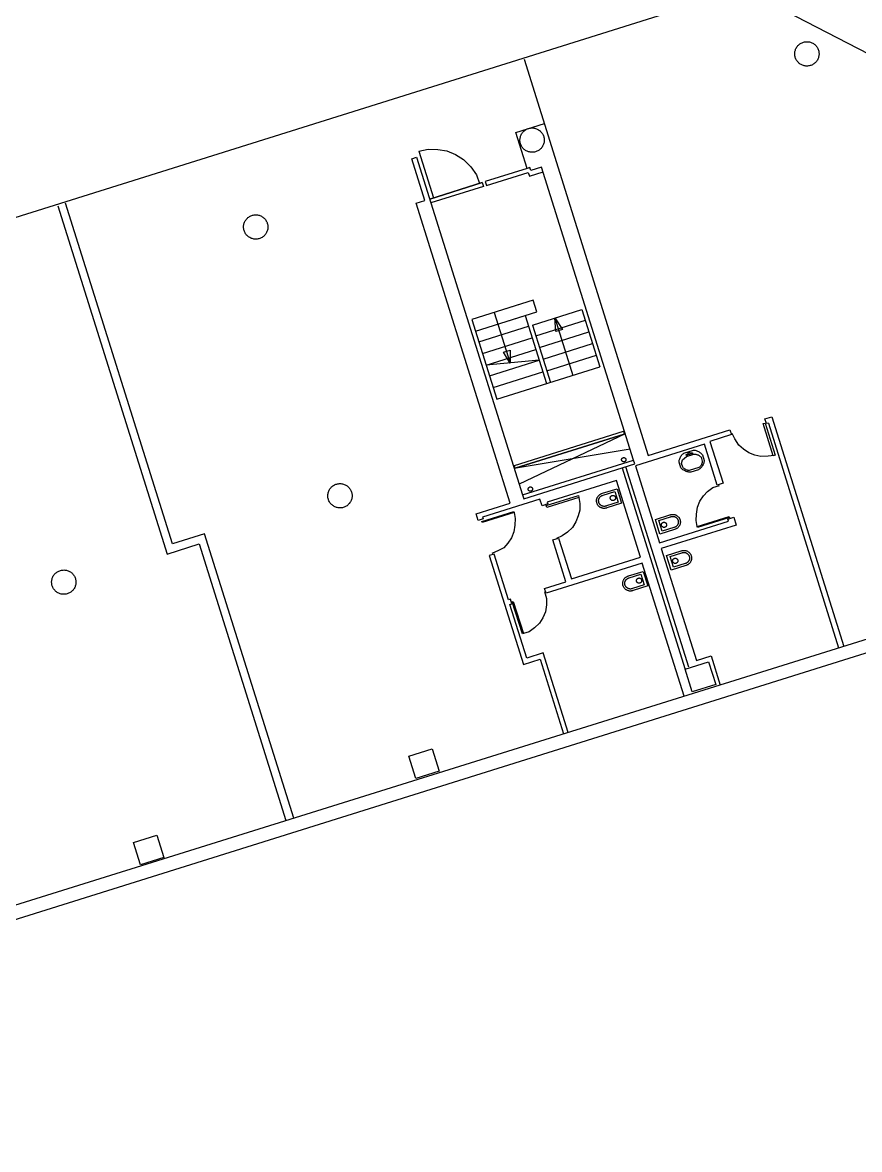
# Model space of a CAD drawing. Header units: inches. Extents: x 1826483.9 to 1826556.4, y 5114755.1 to 5114802.9.
# Drawn here: x 1826517.29 to 1826538.14, y 5114755.07 to 5114783.15 of the extents above; entities that cross this region are included whole.
import ezdxf

# ---------------------------------------------------------------- set-up
doc = ezdxf.new("R2010")
doc.units = ezdxf.units.IN
doc.header["$MEASUREMENT"] = 0

msp = doc.modelspace()

# ---------------------------------------------------------------- linework, layer by layer
for points in [[(1826483.851, 5114802.868), (1826503.535, 5114795.913), (1826509.785, 5114776.002), (1826535.248, 5114783.993), (1826556.355, 5114773.091), (1826498.825, 5114755.069), (1826483.851, 5114802.868)], [(1826540.54, 5114781.259), (1826540.407, 5114781.001), (1826555.509, 5114773.154), (1826499.13, 5114755.54), (1826484.33, 5114802.36), (1826497.856, 5114797.675), (1826497.932, 5114797.892)], [(1826537.121, 5114782.461), (1826537.127, 5114782.441), (1826537.131, 5114782.42), (1826537.133, 5114782.399), (1826537.135, 5114782.378), (1826537.135, 5114782.357), (1826537.133, 5114782.336), (1826537.13, 5114782.315), (1826537.125, 5114782.294), (1826537.119, 5114782.274), (1826537.112, 5114782.254), (1826537.103, 5114782.235), (1826537.093, 5114782.216), (1826537.081, 5114782.199), (1826537.069, 5114782.182), (1826537.055, 5114782.166), (1826537.04, 5114782.15), (1826537.024, 5114782.136), (1826537.007, 5114782.124), (1826536.99, 5114782.112), (1826536.971, 5114782.102), (1826536.952, 5114782.092), (1826536.932, 5114782.085), (1826536.912, 5114782.078), (1826536.892, 5114782.074), (1826536.871, 5114782.07), (1826536.85, 5114782.068), (1826536.829, 5114782.068), (1826536.807, 5114782.068), (1826536.786, 5114782.071), (1826536.766, 5114782.075), (1826536.745, 5114782.08), (1826536.725, 5114782.087), (1826536.706, 5114782.095), (1826536.687, 5114782.104), (1826536.668, 5114782.115), (1826536.651, 5114782.127), (1826536.634, 5114782.14), (1826536.619, 5114782.155), (1826536.604, 5114782.17), (1826536.591, 5114782.186), (1826536.579, 5114782.204), (1826536.568, 5114782.222), (1826536.558, 5114782.241), (1826536.549, 5114782.26), (1826536.542, 5114782.28), (1826536.537, 5114782.3), (1826536.532, 5114782.321), (1826536.53, 5114782.342), (1826536.529, 5114782.363), (1826536.529, 5114782.384), (1826536.53, 5114782.405), (1826536.534, 5114782.426), (1826536.538, 5114782.447), (1826536.544, 5114782.467), (1826536.552, 5114782.487), (1826536.56, 5114782.506), (1826536.571, 5114782.525), (1826536.582, 5114782.543), (1826536.595, 5114782.56), (1826536.608, 5114782.576), (1826536.623, 5114782.591), (1826536.639, 5114782.605), (1826536.656, 5114782.618), (1826536.674, 5114782.629), (1826536.692, 5114782.64), (1826536.711, 5114782.649), (1826536.731, 5114782.657), (1826536.751, 5114782.663), (1826536.772, 5114782.668), (1826536.792, 5114782.671), (1826536.814, 5114782.673), (1826536.835, 5114782.674), (1826536.856, 5114782.673), (1826536.877, 5114782.671), (1826536.898, 5114782.667), (1826536.918, 5114782.661), (1826536.938, 5114782.655), (1826536.958, 5114782.646), (1826536.977, 5114782.637), (1826536.995, 5114782.626), (1826537.012, 5114782.614), (1826537.029, 5114782.601), (1826537.044, 5114782.587), (1826537.059, 5114782.571), (1826537.072, 5114782.555), (1826537.085, 5114782.538), (1826537.096, 5114782.52), (1826537.105, 5114782.501), (1826537.114, 5114782.481), (1826537.121, 5114782.461)], [(1826529.79, 5114782.237), (1826532.875, 5114772.364)], [(1826529.577, 5114780.412), (1826530.29, 5114780.635)], [(1826529.858, 5114779.515), (1826529.577, 5114780.412)], [(1826530.273, 5114780.313), (1826530.279, 5114780.292), (1826530.283, 5114780.271), (1826530.286, 5114780.25), (1826530.287, 5114780.229), (1826530.287, 5114780.208), (1826530.285, 5114780.187), (1826530.282, 5114780.166), (1826530.278, 5114780.145), (1826530.272, 5114780.125), (1826530.264, 5114780.105), (1826530.255, 5114780.086), (1826530.245, 5114780.067), (1826530.234, 5114780.05), (1826530.221, 5114780.033), (1826530.207, 5114780.017), (1826530.193, 5114780.002), (1826530.177, 5114779.988), (1826530.16, 5114779.975), (1826530.142, 5114779.963), (1826530.124, 5114779.953), (1826530.105, 5114779.944), (1826530.085, 5114779.936), (1826530.065, 5114779.929), (1826530.044, 5114779.925), (1826530.023, 5114779.921), (1826530.002, 5114779.919), (1826529.981, 5114779.919), (1826529.96, 5114779.919), (1826529.939, 5114779.922), (1826529.918, 5114779.926), (1826529.898, 5114779.931), (1826529.878, 5114779.938), (1826529.858, 5114779.946), (1826529.839, 5114779.955), (1826529.821, 5114779.966), (1826529.803, 5114779.978), (1826529.787, 5114779.991), (1826529.771, 5114780.006), (1826529.757, 5114780.021), (1826529.743, 5114780.037), (1826529.731, 5114780.055), (1826529.72, 5114780.073), (1826529.71, 5114780.092), (1826529.702, 5114780.111), (1826529.695, 5114780.131), (1826529.689, 5114780.151), (1826529.685, 5114780.172), (1826529.682, 5114780.193), (1826529.681, 5114780.214), (1826529.681, 5114780.235), (1826529.683, 5114780.256), (1826529.686, 5114780.277), (1826529.691, 5114780.298), (1826529.697, 5114780.318), (1826529.704, 5114780.338), (1826529.713, 5114780.357), (1826529.723, 5114780.376), (1826529.734, 5114780.394), (1826529.747, 5114780.411), (1826529.761, 5114780.427), (1826529.776, 5114780.442), (1826529.792, 5114780.456), (1826529.808, 5114780.469), (1826529.826, 5114780.48), (1826529.844, 5114780.491), (1826529.864, 5114780.5), (1826529.883, 5114780.508), (1826529.903, 5114780.514), (1826529.924, 5114780.519), (1826529.945, 5114780.522), (1826529.966, 5114780.524), (1826529.987, 5114780.525), (1826530.008, 5114780.524), (1826530.029, 5114780.522), (1826530.05, 5114780.518), (1826530.071, 5114780.512), (1826530.091, 5114780.506), (1826530.11, 5114780.497), (1826530.129, 5114780.488), (1826530.147, 5114780.477), (1826530.165, 5114780.465), (1826530.181, 5114780.452), (1826530.197, 5114780.438), (1826530.211, 5114780.422), (1826530.225, 5114780.406), (1826530.237, 5114780.389), (1826530.248, 5114780.371), (1826530.258, 5114780.352), (1826530.266, 5114780.332), (1826530.273, 5114780.313)], [(1826526.985, 5114779.759), (1826527.106, 5114779.797)], [(1826527.312, 5114778.716), (1826526.985, 5114779.759)], [(1826527.106, 5114779.797), (1826529.747, 5114771.382)], [(1826527.165, 5114779.948), (1826527.391, 5114779.993), (1826527.632, 5114779.988), (1826527.856, 5114779.952), (1826528.072, 5114779.86), (1826528.271, 5114779.736), (1826528.46, 5114779.556), (1826528.602, 5114779.36), (1826528.67, 5114779.142)], [(1826527.165, 5114779.948), (1826527.53, 5114778.784)], [(1826529.858, 5114779.515), (1826528.815, 5114779.188)], [(1826529.931, 5114779.538), (1826529.858, 5114779.515)], [(1826529.954, 5114779.465), (1826529.931, 5114779.538)], [(1826530.221, 5114779.549), (1826529.954, 5114779.465)], [(1826532.511, 5114772.25), (1826530.221, 5114779.549)], [(1826528.846, 5114779.091), (1826529.889, 5114779.418)], [(1826529.889, 5114779.418), (1826529.919, 5114779.321)], [(1826529.919, 5114779.321), (1826530.259, 5114779.428)], [(1826527.433, 5114778.754), (1826528.743, 5114779.165)], [(1826528.743, 5114779.165), (1826527.433, 5114778.754)], [(1826528.773, 5114779.068), (1826527.464, 5114778.657)], [(1826528.743, 5114779.165), (1826528.773, 5114779.068)], [(1826528.815, 5114779.188), (1826528.846, 5114779.091)], [(1826521.02, 5114770.161), (1826518.357, 5114778.647)], [(1826527.094, 5114778.647), (1826527.312, 5114778.716)], [(1826529.438, 5114771.178), (1826527.094, 5114778.647)], [(1826518.162, 5114778.588), (1826520.886, 5114769.907)], [(1826523.386, 5114778.148), (1826523.392, 5114778.128), (1826523.396, 5114778.107), (1826523.399, 5114778.086), (1826523.4, 5114778.065), (1826523.4, 5114778.043), (1826523.398, 5114778.022), (1826523.395, 5114778.001), (1826523.39, 5114777.981), (1826523.384, 5114777.961), (1826523.377, 5114777.941), (1826523.368, 5114777.921), (1826523.358, 5114777.903), (1826523.346, 5114777.885), (1826523.334, 5114777.868), (1826523.32, 5114777.852), (1826523.305, 5114777.837), (1826523.289, 5114777.823), (1826523.273, 5114777.81), (1826523.255, 5114777.798), (1826523.236, 5114777.788), (1826523.217, 5114777.779), (1826523.198, 5114777.771), (1826523.177, 5114777.765), (1826523.157, 5114777.76), (1826523.136, 5114777.756), (1826523.115, 5114777.754), (1826523.094, 5114777.754), (1826523.073, 5114777.755), (1826523.052, 5114777.757), (1826523.031, 5114777.761), (1826523.01, 5114777.767), (1826522.99, 5114777.773), (1826522.971, 5114777.781), (1826522.952, 5114777.791), (1826522.934, 5114777.802), (1826522.916, 5114777.814), (1826522.9, 5114777.827), (1826522.884, 5114777.841), (1826522.869, 5114777.857), (1826522.856, 5114777.873), (1826522.844, 5114777.89), (1826522.833, 5114777.908), (1826522.823, 5114777.927), (1826522.815, 5114777.946), (1826522.808, 5114777.966), (1826522.802, 5114777.987), (1826522.798, 5114778.007), (1826522.795, 5114778.028), (1826522.794, 5114778.05), (1826522.794, 5114778.071), (1826522.796, 5114778.092), (1826522.799, 5114778.113), (1826522.803, 5114778.133), (1826522.809, 5114778.154), (1826522.817, 5114778.174), (1826522.826, 5114778.193), (1826522.836, 5114778.211), (1826522.847, 5114778.229), (1826522.86, 5114778.246), (1826522.874, 5114778.262), (1826522.888, 5114778.277), (1826522.904, 5114778.291), (1826522.921, 5114778.304), (1826522.939, 5114778.316), (1826522.957, 5114778.326), (1826522.976, 5114778.335), (1826522.996, 5114778.343), (1826523.016, 5114778.349), (1826523.037, 5114778.354), (1826523.058, 5114778.358), (1826523.079, 5114778.36), (1826523.1, 5114778.36), (1826523.121, 5114778.359), (1826523.142, 5114778.357), (1826523.163, 5114778.353), (1826523.183, 5114778.348), (1826523.203, 5114778.341), (1826523.223, 5114778.333), (1826523.242, 5114778.323), (1826523.26, 5114778.313), (1826523.277, 5114778.301), (1826523.294, 5114778.287), (1826523.31, 5114778.273), (1826523.324, 5114778.258), (1826523.338, 5114778.241), (1826523.35, 5114778.224), (1826523.361, 5114778.206), (1826523.371, 5114778.187), (1826523.379, 5114778.168), (1826523.386, 5114778.148)], [(1826530.009, 5114776.233), (1826528.482, 5114775.753)], [(1826529.718, 5114776.141), (1826528.482, 5114775.753)], [(1826530.093, 5114775.966), (1826530.009, 5114776.233)], [(1826530.101, 5114775.942), (1826530.009, 5114776.233)], [(1826528.573, 5114775.462), (1826530.101, 5114775.942)], [(1826528.573, 5114775.462), (1826529.81, 5114775.85)], [(1826529.039, 5114775.928), (1826529.435, 5114774.667)], [(1826529.81, 5114775.85), (1826530.342, 5114774.153)], [(1826529.99, 5114775.614), (1826531.227, 5114776.002)], [(1826531.227, 5114776.002), (1826531.676, 5114774.571)], [(1826528.482, 5114775.753), (1826529.106, 5114773.765)], [(1826528.657, 5114775.195), (1826529.893, 5114775.584)], [(1826529.99, 5114775.614), (1826530.439, 5114774.183)], [(1826530.074, 5114775.347), (1826531.311, 5114775.735)], [(1826530.548, 5114775.789), (1826530.997, 5114774.358)], [(1826530.548, 5114775.789), (1826530.744, 5114775.504), (1826530.574, 5114775.451), (1826530.548, 5114775.789), (1826530.548, 5114775.789)], [(1826530.548, 5114775.789), (1826530.744, 5114775.504), (1826530.574, 5114775.451), (1826530.548, 5114775.789), (1826530.548, 5114775.789)], [(1826528.748, 5114774.904), (1826529.985, 5114775.293)], [(1826530.165, 5114775.056), (1826531.402, 5114775.444)], [(1826528.839, 5114774.613), (1826530.076, 5114775.002)], [(1826528.839, 5114774.613), (1826530.076, 5114775.002)], [(1826529.435, 5114774.667), (1826529.271, 5114774.935), (1826529.441, 5114774.989), (1826529.435, 5114774.667), (1826529.435, 5114774.667)], [(1826529.435, 5114774.667), (1826529.271, 5114774.935), (1826529.441, 5114774.989), (1826529.435, 5114774.667), (1826529.435, 5114774.667)], [(1826530.257, 5114774.765), (1826531.493, 5114775.153)], [(1826530.16, 5114774.735), (1826528.839, 5114774.613)], [(1826528.923, 5114774.347), (1826530.16, 5114774.735)], [(1826530.348, 5114774.474), (1826531.585, 5114774.862)], [(1826529.014, 5114774.056), (1826530.251, 5114774.444)], [(1826529.106, 5114773.765), (1826531.676, 5114774.571)], [(1826535.785, 5114773.277), (1826535.955, 5114773.33)], [(1826535.955, 5114773.33), (1826537.751, 5114767.606)], [(1826535.743, 5114773.157), (1826535.791, 5114773.172), (1826536.042, 5114772.372), (1826535.994, 5114772.357), (1826535.743, 5114773.157), (1826535.743, 5114773.157)], [(1826535.823, 5114773.156), (1826535.785, 5114773.277)], [(1826535.872, 5114773.171), (1826535.823, 5114773.156)], [(1826535.872, 5114773.171), (1826537.623, 5114767.566)], [(1826529.541, 5114772.037), (1826532.306, 5114772.904)], [(1826529.543, 5114772.117), (1826532.259, 5114772.969)], [(1826532.282, 5114772.897), (1826529.566, 5114772.044)], [(1826532.306, 5114772.904), (1826529.663, 5114771.649)], [(1826532.259, 5114772.969), (1826532.282, 5114772.897)], [(1826532.875, 5114772.364), (1826534.912, 5114773.003)], [(1826534.95, 5114772.882), (1826534.417, 5114772.714)], [(1826534.912, 5114773.003), (1826534.95, 5114772.882)], [(1826536.018, 5114772.365), (1826535.865, 5114772.343), (1826535.68, 5114772.338), (1826535.536, 5114772.373), (1826535.384, 5114772.432), (1826535.249, 5114772.523), (1826535.138, 5114772.621), (1826535.037, 5114772.776), (1826534.967, 5114772.914)], [(1826532.428, 5114772.516), (1826529.541, 5114772.037)], [(1826534.279, 5114772.644), (1826532.557, 5114772.104)], [(1826534.005, 5114772.498), (1826534.026, 5114772.496), (1826534.048, 5114772.492), (1826534.069, 5114772.487), (1826534.089, 5114772.481), (1826534.109, 5114772.473), (1826534.129, 5114772.463), (1826534.147, 5114772.453), (1826534.165, 5114772.441), (1826534.182, 5114772.428), (1826534.199, 5114772.414), (1826534.214, 5114772.398), (1826534.228, 5114772.382), (1826534.228, 5114772.382), (1826534.274, 5114772.236), (1826534.274, 5114772.236), (1826534.27, 5114772.215), (1826534.266, 5114772.194), (1826534.26, 5114772.174), (1826534.253, 5114772.153), (1826534.244, 5114772.134), (1826534.234, 5114772.115), (1826534.223, 5114772.097), (1826534.21, 5114772.079), (1826534.197, 5114772.062), (1826534.182, 5114772.047), (1826534.167, 5114772.032), (1826534.15, 5114772.018), (1826534.133, 5114772.006), (1826533.939, 5114771.945), (1826533.939, 5114771.945), (1826533.916, 5114771.946), (1826533.893, 5114771.949), (1826533.87, 5114771.953), (1826533.848, 5114771.959), (1826533.826, 5114771.966), (1826533.805, 5114771.975), (1826533.784, 5114771.985), (1826533.764, 5114771.996), (1826533.744, 5114772.009), (1826533.726, 5114772.023), (1826533.708, 5114772.038), (1826533.692, 5114772.054), (1826533.646, 5114772.199), (1826533.646, 5114772.199), (1826533.648, 5114772.221), (1826533.652, 5114772.242), (1826533.657, 5114772.263), (1826533.664, 5114772.283), (1826533.672, 5114772.303), (1826533.681, 5114772.323), (1826533.691, 5114772.342), (1826533.703, 5114772.36), (1826533.716, 5114772.377), (1826533.731, 5114772.393), (1826533.746, 5114772.408), (1826533.762, 5114772.422), (1826534.005, 5114772.498)], [(1826534.598, 5114771.626), (1826534.279, 5114772.644)], [(1826534.417, 5114772.714), (1826534.744, 5114771.672)], [(1826529.747, 5114771.382), (1826532.511, 5114772.25)], [(1826532.321, 5114772.273), (1826532.322, 5114772.269), (1826532.323, 5114772.266), (1826532.323, 5114772.262), (1826532.323, 5114772.258), (1826532.323, 5114772.254), (1826532.323, 5114772.251), (1826532.322, 5114772.247), (1826532.322, 5114772.243), (1826532.32, 5114772.24), (1826532.319, 5114772.236), (1826532.318, 5114772.233), (1826532.316, 5114772.229), (1826532.314, 5114772.226), (1826532.311, 5114772.223), (1826532.309, 5114772.22), (1826532.306, 5114772.218), (1826532.304, 5114772.215), (1826532.301, 5114772.213), (1826532.297, 5114772.211), (1826532.294, 5114772.209), (1826532.291, 5114772.207), (1826532.287, 5114772.206), (1826532.284, 5114772.205), (1826532.28, 5114772.204), (1826532.276, 5114772.203), (1826532.273, 5114772.203), (1826532.269, 5114772.203), (1826532.265, 5114772.203), (1826532.261, 5114772.203), (1826532.258, 5114772.204), (1826532.254, 5114772.205), (1826532.25, 5114772.206), (1826532.247, 5114772.208), (1826532.243, 5114772.209), (1826532.24, 5114772.211), (1826532.237, 5114772.214), (1826532.234, 5114772.216), (1826532.231, 5114772.218), (1826532.229, 5114772.221), (1826532.226, 5114772.224), (1826532.224, 5114772.227), (1826532.222, 5114772.23), (1826532.221, 5114772.234), (1826532.219, 5114772.237), (1826532.218, 5114772.241), (1826532.217, 5114772.244), (1826532.216, 5114772.248), (1826532.216, 5114772.252), (1826532.215, 5114772.256), (1826532.215, 5114772.259), (1826532.216, 5114772.263), (1826532.216, 5114772.267), (1826532.217, 5114772.27), (1826532.218, 5114772.274), (1826532.219, 5114772.278), (1826532.221, 5114772.281), (1826532.223, 5114772.284), (1826532.225, 5114772.288), (1826532.227, 5114772.291), (1826532.23, 5114772.293), (1826532.232, 5114772.296), (1826532.235, 5114772.299), (1826532.238, 5114772.301), (1826532.241, 5114772.303), (1826532.244, 5114772.305), (1826532.248, 5114772.306), (1826532.251, 5114772.308), (1826532.255, 5114772.309), (1826532.259, 5114772.31), (1826532.262, 5114772.31), (1826532.266, 5114772.311), (1826532.27, 5114772.311), (1826532.274, 5114772.311), (1826532.277, 5114772.31), (1826532.281, 5114772.31), (1826532.285, 5114772.309), (1826532.288, 5114772.307), (1826532.292, 5114772.306), (1826532.295, 5114772.304), (1826532.298, 5114772.302), (1826532.301, 5114772.3), (1826532.304, 5114772.298), (1826532.307, 5114772.295), (1826532.31, 5114772.293), (1826532.312, 5114772.29), (1826532.314, 5114772.287), (1826532.316, 5114772.283), (1826532.318, 5114772.28), (1826532.32, 5114772.277), (1826532.321, 5114772.273)], [(1826532.542, 5114772.153), (1826532.511, 5114772.25)], [(1826533.829, 5114772.337), (1826534.011, 5114772.394), (1826534.011, 5114772.394), (1826534.025, 5114772.395), (1826534.039, 5114772.395), (1826534.053, 5114772.395), (1826534.066, 5114772.393), (1826534.08, 5114772.391), (1826534.093, 5114772.387), (1826534.106, 5114772.383), (1826534.119, 5114772.378), (1826534.132, 5114772.371), (1826534.144, 5114772.364), (1826534.155, 5114772.357), (1826534.166, 5114772.348), (1826534.176, 5114772.339), (1826534.186, 5114772.329), (1826534.195, 5114772.318), (1826534.225, 5114772.221), (1826534.225, 5114772.221), (1826534.224, 5114772.208), (1826534.223, 5114772.195), (1826534.22, 5114772.182), (1826534.217, 5114772.169), (1826534.213, 5114772.156), (1826534.208, 5114772.144), (1826534.202, 5114772.132), (1826534.196, 5114772.12), (1826534.188, 5114772.109), (1826534.18, 5114772.098), (1826534.172, 5114772.088), (1826534.162, 5114772.079), (1826534.152, 5114772.07), (1826534.142, 5114772.062), (1826533.899, 5114771.986), (1826533.899, 5114771.986), (1826533.884, 5114771.988), (1826533.869, 5114771.99), (1826533.854, 5114771.994), (1826533.84, 5114771.999), (1826533.825, 5114772.005), (1826533.811, 5114772.011), (1826533.798, 5114772.019), (1826533.785, 5114772.027), (1826533.773, 5114772.037), (1826533.761, 5114772.047), (1826533.75, 5114772.057), (1826533.74, 5114772.069), (1826533.71, 5114772.166), (1826533.735, 5114772.254), (1826533.829, 5114772.337)], [(1826533.859, 5114772.383), (1826533.859, 5114772.382), (1826533.859, 5114772.381), (1826533.86, 5114772.379), (1826533.86, 5114772.378), (1826533.86, 5114772.377), (1826533.86, 5114772.376), (1826533.859, 5114772.375), (1826533.859, 5114772.374), (1826533.859, 5114772.373), (1826533.858, 5114772.372), (1826533.858, 5114772.371), (1826533.857, 5114772.37), (1826533.857, 5114772.369), (1826533.856, 5114772.368), (1826533.855, 5114772.367), (1826533.855, 5114772.366), (1826533.854, 5114772.365), (1826533.853, 5114772.365), (1826533.852, 5114772.364), (1826533.851, 5114772.363), (1826533.85, 5114772.363), (1826533.849, 5114772.362), (1826533.848, 5114772.362), (1826533.847, 5114772.362), (1826533.845, 5114772.362), (1826533.844, 5114772.362), (1826533.843, 5114772.362), (1826533.842, 5114772.362), (1826533.841, 5114772.362), (1826533.84, 5114772.362), (1826533.839, 5114772.362), (1826533.838, 5114772.363), (1826533.837, 5114772.363), (1826533.836, 5114772.364), (1826533.835, 5114772.364), (1826533.834, 5114772.365), (1826533.833, 5114772.365), (1826533.832, 5114772.366), (1826533.831, 5114772.367), (1826533.83, 5114772.368), (1826533.83, 5114772.369), (1826533.829, 5114772.37), (1826533.829, 5114772.371), (1826533.828, 5114772.372), (1826533.828, 5114772.373), (1826533.827, 5114772.374), (1826533.827, 5114772.375), (1826533.827, 5114772.376), (1826533.827, 5114772.377), (1826533.827, 5114772.379), (1826533.827, 5114772.38), (1826533.827, 5114772.381), (1826533.828, 5114772.382), (1826533.828, 5114772.383), (1826533.828, 5114772.384), (1826533.829, 5114772.385), (1826533.829, 5114772.386), (1826533.83, 5114772.387), (1826533.831, 5114772.388), (1826533.831, 5114772.389), (1826533.832, 5114772.39), (1826533.833, 5114772.39), (1826533.834, 5114772.391), (1826533.835, 5114772.392), (1826533.836, 5114772.392), (1826533.837, 5114772.393), (1826533.838, 5114772.393), (1826533.839, 5114772.394), (1826533.84, 5114772.394), (1826533.841, 5114772.394), (1826533.842, 5114772.394), (1826533.844, 5114772.394), (1826533.845, 5114772.394), (1826533.846, 5114772.394), (1826533.847, 5114772.394), (1826533.848, 5114772.394), (1826533.849, 5114772.393), (1826533.85, 5114772.393), (1826533.851, 5114772.392), (1826533.852, 5114772.392), (1826533.853, 5114772.391), (1826533.854, 5114772.39), (1826533.855, 5114772.39), (1826533.856, 5114772.389), (1826533.856, 5114772.388), (1826533.857, 5114772.387), (1826533.858, 5114772.386), (1826533.858, 5114772.385), (1826533.859, 5114772.384), (1826533.859, 5114772.383)], [(1826533.925, 5114772.421), (1826533.925, 5114772.42), (1826533.925, 5114772.418), (1826533.926, 5114772.416), (1826533.926, 5114772.414), (1826533.926, 5114772.412), (1826533.926, 5114772.41), (1826533.925, 5114772.408), (1826533.925, 5114772.407), (1826533.924, 5114772.405), (1826533.924, 5114772.403), (1826533.923, 5114772.401), (1826533.922, 5114772.4), (1826533.921, 5114772.398), (1826533.92, 5114772.397), (1826533.919, 5114772.395), (1826533.917, 5114772.394), (1826533.916, 5114772.393), (1826533.914, 5114772.391), (1826533.913, 5114772.39), (1826533.911, 5114772.389), (1826533.91, 5114772.389), (1826533.908, 5114772.388), (1826533.906, 5114772.387), (1826533.904, 5114772.387), (1826533.902, 5114772.387), (1826533.9, 5114772.386), (1826533.898, 5114772.386), (1826533.897, 5114772.386), (1826533.895, 5114772.387), (1826533.893, 5114772.387), (1826533.891, 5114772.387), (1826533.889, 5114772.388), (1826533.888, 5114772.389), (1826533.886, 5114772.39), (1826533.884, 5114772.391), (1826533.883, 5114772.392), (1826533.881, 5114772.393), (1826533.88, 5114772.394), (1826533.879, 5114772.395), (1826533.877, 5114772.397), (1826533.876, 5114772.398), (1826533.875, 5114772.4), (1826533.874, 5114772.402), (1826533.874, 5114772.404), (1826533.873, 5114772.405), (1826533.873, 5114772.407), (1826533.872, 5114772.409), (1826533.872, 5114772.411), (1826533.872, 5114772.413), (1826533.872, 5114772.415), (1826533.872, 5114772.416), (1826533.872, 5114772.418), (1826533.873, 5114772.42), (1826533.873, 5114772.422), (1826533.874, 5114772.424), (1826533.875, 5114772.425), (1826533.876, 5114772.427), (1826533.877, 5114772.429), (1826533.878, 5114772.43), (1826533.879, 5114772.432), (1826533.88, 5114772.433), (1826533.882, 5114772.434), (1826533.883, 5114772.435), (1826533.885, 5114772.436), (1826533.886, 5114772.437), (1826533.888, 5114772.438), (1826533.89, 5114772.439), (1826533.892, 5114772.439), (1826533.893, 5114772.44), (1826533.895, 5114772.44), (1826533.897, 5114772.44), (1826533.899, 5114772.44), (1826533.901, 5114772.44), (1826533.903, 5114772.44), (1826533.905, 5114772.44), (1826533.906, 5114772.439), (1826533.908, 5114772.439), (1826533.91, 5114772.438), (1826533.912, 5114772.437), (1826533.913, 5114772.436), (1826533.915, 5114772.435), (1826533.916, 5114772.434), (1826533.918, 5114772.433), (1826533.919, 5114772.431), (1826533.92, 5114772.43), (1826533.921, 5114772.428), (1826533.922, 5114772.427), (1826533.923, 5114772.425), (1826533.924, 5114772.423), (1826533.925, 5114772.421)], [(1826533.98, 5114772.421), (1826533.981, 5114772.42), (1826533.981, 5114772.419), (1826533.981, 5114772.417), (1826533.981, 5114772.416), (1826533.981, 5114772.415), (1826533.981, 5114772.414), (1826533.981, 5114772.413), (1826533.98, 5114772.412), (1826533.98, 5114772.411), (1826533.98, 5114772.41), (1826533.979, 5114772.409), (1826533.979, 5114772.408), (1826533.978, 5114772.407), (1826533.977, 5114772.406), (1826533.977, 5114772.405), (1826533.976, 5114772.404), (1826533.975, 5114772.403), (1826533.974, 5114772.403), (1826533.973, 5114772.402), (1826533.972, 5114772.401), (1826533.971, 5114772.401), (1826533.97, 5114772.401), (1826533.969, 5114772.4), (1826533.968, 5114772.4), (1826533.967, 5114772.4), (1826533.966, 5114772.4), (1826533.964, 5114772.4), (1826533.963, 5114772.4), (1826533.962, 5114772.4), (1826533.961, 5114772.4), (1826533.96, 5114772.4), (1826533.959, 5114772.401), (1826533.958, 5114772.401), (1826533.957, 5114772.402), (1826533.956, 5114772.402), (1826533.955, 5114772.403), (1826533.954, 5114772.404), (1826533.953, 5114772.404), (1826533.952, 5114772.405), (1826533.952, 5114772.406), (1826533.951, 5114772.407), (1826533.95, 5114772.408), (1826533.95, 5114772.409), (1826533.949, 5114772.41), (1826533.949, 5114772.411), (1826533.949, 5114772.412), (1826533.948, 5114772.413), (1826533.948, 5114772.414), (1826533.948, 5114772.416), (1826533.948, 5114772.417), (1826533.948, 5114772.418), (1826533.949, 5114772.419), (1826533.949, 5114772.42), (1826533.949, 5114772.421), (1826533.95, 5114772.422), (1826533.95, 5114772.423), (1826533.951, 5114772.424), (1826533.951, 5114772.425), (1826533.952, 5114772.426), (1826533.953, 5114772.427), (1826533.953, 5114772.428), (1826533.954, 5114772.429), (1826533.955, 5114772.429), (1826533.956, 5114772.43), (1826533.957, 5114772.43), (1826533.958, 5114772.431), (1826533.959, 5114772.431), (1826533.96, 5114772.432), (1826533.961, 5114772.432), (1826533.963, 5114772.432), (1826533.964, 5114772.432), (1826533.965, 5114772.432), (1826533.966, 5114772.432), (1826533.967, 5114772.432), (1826533.968, 5114772.432), (1826533.969, 5114772.432), (1826533.97, 5114772.431), (1826533.971, 5114772.431), (1826533.972, 5114772.43), (1826533.973, 5114772.43), (1826533.974, 5114772.429), (1826533.975, 5114772.428), (1826533.976, 5114772.428), (1826533.977, 5114772.427), (1826533.978, 5114772.426), (1826533.978, 5114772.425), (1826533.979, 5114772.424), (1826533.979, 5114772.423), (1826533.98, 5114772.422), (1826533.98, 5114772.421)], [(1826529.566, 5114772.044), (1826529.543, 5114772.117)], [(1826529.777, 5114771.285), (1826532.542, 5114772.153)], [(1826532.227, 5114772.054), (1826533.794, 5114767.058)], [(1826533.891, 5114767.089), (1826532.324, 5114772.084)], [(1826532.557, 5114772.104), (1826533.158, 5114770.188)], [(1826525.485, 5114771.45), (1826525.491, 5114771.43), (1826525.495, 5114771.409), (1826525.498, 5114771.388), (1826525.499, 5114771.367), (1826525.499, 5114771.346), (1826525.497, 5114771.324), (1826525.494, 5114771.304), (1826525.489, 5114771.283), (1826525.483, 5114771.263), (1826525.476, 5114771.243), (1826525.467, 5114771.224), (1826525.457, 5114771.205), (1826525.446, 5114771.187), (1826525.433, 5114771.17), (1826525.419, 5114771.154), (1826525.404, 5114771.139), (1826525.389, 5114771.125), (1826525.372, 5114771.112), (1826525.354, 5114771.1), (1826525.336, 5114771.09), (1826525.317, 5114771.081), (1826525.297, 5114771.073), (1826525.277, 5114771.067), (1826525.256, 5114771.062), (1826525.235, 5114771.059), (1826525.214, 5114771.057), (1826525.193, 5114771.056), (1826525.172, 5114771.057), (1826525.151, 5114771.059), (1826525.13, 5114771.063), (1826525.11, 5114771.069), (1826525.089, 5114771.075), (1826525.07, 5114771.083), (1826525.051, 5114771.093), (1826525.033, 5114771.104), (1826525.015, 5114771.116), (1826524.999, 5114771.129), (1826524.983, 5114771.143), (1826524.969, 5114771.159), (1826524.955, 5114771.175), (1826524.943, 5114771.192), (1826524.932, 5114771.21), (1826524.922, 5114771.229), (1826524.914, 5114771.248), (1826524.907, 5114771.268), (1826524.901, 5114771.289), (1826524.897, 5114771.31), (1826524.894, 5114771.331), (1826524.893, 5114771.352), (1826524.893, 5114771.373), (1826524.895, 5114771.394), (1826524.898, 5114771.415), (1826524.903, 5114771.435), (1826524.909, 5114771.456), (1826524.916, 5114771.476), (1826524.925, 5114771.495), (1826524.935, 5114771.513), (1826524.946, 5114771.531), (1826524.959, 5114771.548), (1826524.973, 5114771.564), (1826524.988, 5114771.579), (1826525.003, 5114771.593), (1826525.02, 5114771.606), (1826525.038, 5114771.618), (1826525.056, 5114771.628), (1826525.075, 5114771.637), (1826525.095, 5114771.645), (1826525.115, 5114771.651), (1826525.136, 5114771.656), (1826525.157, 5114771.66), (1826525.178, 5114771.662), (1826525.199, 5114771.662), (1826525.22, 5114771.661), (1826525.241, 5114771.659), (1826525.262, 5114771.655), (1826525.283, 5114771.65), (1826525.303, 5114771.643), (1826525.322, 5114771.635), (1826525.341, 5114771.625), (1826525.359, 5114771.615), (1826525.377, 5114771.603), (1826525.393, 5114771.589), (1826525.409, 5114771.575), (1826525.423, 5114771.56), (1826525.437, 5114771.543), (1826525.449, 5114771.526), (1826525.46, 5114771.508), (1826525.47, 5114771.489), (1826525.478, 5114771.47), (1826525.485, 5114771.45)], [(1826532.084, 5114771.743), (1826530.363, 5114771.202)], [(1826532.686, 5114769.827), (1826532.084, 5114771.743)], [(1826534.098, 5114770.59), (1826534.076, 5114770.743), (1826534.079, 5114770.904), (1826534.106, 5114771.072), (1826534.165, 5114771.224), (1826534.256, 5114771.359), (1826534.354, 5114771.469), (1826534.485, 5114771.564), (1826534.654, 5114771.617)], [(1826534.744, 5114771.672), (1826534.598, 5114771.626)], [(1826529.747, 5114771.382), (1826529.777, 5114771.285)], [(1826529.993, 5114771.542), (1826529.994, 5114771.539), (1826529.995, 5114771.535), (1826529.995, 5114771.531), (1826529.995, 5114771.528), (1826529.995, 5114771.524), (1826529.995, 5114771.52), (1826529.994, 5114771.516), (1826529.994, 5114771.513), (1826529.992, 5114771.509), (1826529.991, 5114771.506), (1826529.99, 5114771.502), (1826529.988, 5114771.499), (1826529.986, 5114771.496), (1826529.984, 5114771.493), (1826529.981, 5114771.49), (1826529.978, 5114771.487), (1826529.976, 5114771.485), (1826529.973, 5114771.482), (1826529.969, 5114771.48), (1826529.966, 5114771.478), (1826529.963, 5114771.477), (1826529.959, 5114771.475), (1826529.956, 5114771.474), (1826529.952, 5114771.473), (1826529.948, 5114771.473), (1826529.945, 5114771.472), (1826529.941, 5114771.472), (1826529.937, 5114771.472), (1826529.933, 5114771.473), (1826529.93, 5114771.474), (1826529.926, 5114771.475), (1826529.922, 5114771.476), (1826529.919, 5114771.477), (1826529.915, 5114771.479), (1826529.912, 5114771.481), (1826529.909, 5114771.483), (1826529.906, 5114771.485), (1826529.903, 5114771.488), (1826529.901, 5114771.491), (1826529.898, 5114771.493), (1826529.896, 5114771.497), (1826529.894, 5114771.5), (1826529.893, 5114771.503), (1826529.891, 5114771.507), (1826529.89, 5114771.51), (1826529.889, 5114771.514), (1826529.888, 5114771.517), (1826529.888, 5114771.521), (1826529.887, 5114771.525), (1826529.887, 5114771.529), (1826529.888, 5114771.532), (1826529.888, 5114771.536), (1826529.889, 5114771.54), (1826529.89, 5114771.543), (1826529.891, 5114771.547), (1826529.893, 5114771.55), (1826529.895, 5114771.554), (1826529.897, 5114771.557), (1826529.899, 5114771.56), (1826529.902, 5114771.563), (1826529.904, 5114771.565), (1826529.907, 5114771.568), (1826529.91, 5114771.57), (1826529.913, 5114771.572), (1826529.916, 5114771.574), (1826529.92, 5114771.576), (1826529.923, 5114771.577), (1826529.927, 5114771.578), (1826529.931, 5114771.579), (1826529.934, 5114771.58), (1826529.938, 5114771.58), (1826529.942, 5114771.58), (1826529.946, 5114771.58), (1826529.949, 5114771.58), (1826529.953, 5114771.579), (1826529.957, 5114771.578), (1826529.96, 5114771.577), (1826529.964, 5114771.575), (1826529.967, 5114771.574), (1826529.97, 5114771.572), (1826529.973, 5114771.57), (1826529.976, 5114771.567), (1826529.979, 5114771.565), (1826529.982, 5114771.562), (1826529.984, 5114771.559), (1826529.986, 5114771.556), (1826529.988, 5114771.553), (1826529.99, 5114771.549), (1826529.992, 5114771.546), (1826529.993, 5114771.542)], [(1826530.337, 5114771.114), (1826531.137, 5114771.366), (1826531.152, 5114771.317), (1826530.352, 5114771.066), (1826530.337, 5114771.114), (1826530.337, 5114771.114)], [(1826532.214, 5114771.171), (1826531.85, 5114771.057), (1826531.85, 5114771.057), (1826531.838, 5114771.052), (1826531.825, 5114771.049), (1826531.812, 5114771.046), (1826531.799, 5114771.044), (1826531.785, 5114771.044), (1826531.772, 5114771.044), (1826531.759, 5114771.045), (1826531.746, 5114771.047), (1826531.733, 5114771.05), (1826531.72, 5114771.054), (1826531.708, 5114771.058), (1826531.695, 5114771.064), (1826531.684, 5114771.07), (1826531.673, 5114771.077), (1826531.662, 5114771.085), (1826531.652, 5114771.094), (1826531.642, 5114771.103), (1826531.634, 5114771.113), (1826531.625, 5114771.124), (1826531.618, 5114771.135), (1826531.612, 5114771.147), (1826531.606, 5114771.159), (1826531.601, 5114771.171), (1826531.597, 5114771.184), (1826531.594, 5114771.197), (1826531.592, 5114771.21), (1826531.59, 5114771.223), (1826531.59, 5114771.236), (1826531.591, 5114771.25), (1826531.592, 5114771.263), (1826531.595, 5114771.276), (1826531.598, 5114771.289), (1826531.602, 5114771.302), (1826531.607, 5114771.314), (1826531.613, 5114771.326), (1826531.62, 5114771.337), (1826531.628, 5114771.348), (1826531.636, 5114771.359), (1826531.645, 5114771.368), (1826531.654, 5114771.378), (1826531.665, 5114771.386), (1826531.676, 5114771.394), (1826531.687, 5114771.401), (1826531.699, 5114771.407), (1826531.711, 5114771.412), (1826531.723, 5114771.417), (1826531.736, 5114771.42), (1826532.1, 5114771.534), (1826532.214, 5114771.171)], [(1826532.042, 5114771.463), (1826532.126, 5114771.196), (1826531.835, 5114771.105), (1826531.835, 5114771.105), (1826531.826, 5114771.102), (1826531.817, 5114771.099), (1826531.807, 5114771.097), (1826531.798, 5114771.095), (1826531.788, 5114771.095), (1826531.778, 5114771.095), (1826531.769, 5114771.095), (1826531.759, 5114771.096), (1826531.75, 5114771.098), (1826531.74, 5114771.101), (1826531.731, 5114771.104), (1826531.722, 5114771.108), (1826531.714, 5114771.112), (1826531.705, 5114771.117), (1826531.697, 5114771.123), (1826531.69, 5114771.129), (1826531.683, 5114771.135), (1826531.676, 5114771.142), (1826531.67, 5114771.15), (1826531.664, 5114771.158), (1826531.659, 5114771.166), (1826531.655, 5114771.175), (1826531.651, 5114771.184), (1826531.648, 5114771.193), (1826531.645, 5114771.202), (1826531.643, 5114771.212), (1826531.642, 5114771.221), (1826531.641, 5114771.231), (1826531.641, 5114771.241), (1826531.642, 5114771.25), (1826531.644, 5114771.26), (1826531.646, 5114771.269), (1826531.648, 5114771.279), (1826531.652, 5114771.288), (1826531.656, 5114771.297), (1826531.66, 5114771.305), (1826531.665, 5114771.313), (1826531.671, 5114771.321), (1826531.677, 5114771.329), (1826531.684, 5114771.336), (1826531.691, 5114771.342), (1826531.699, 5114771.348), (1826531.707, 5114771.353), (1826531.715, 5114771.358), (1826531.724, 5114771.363), (1826531.733, 5114771.366), (1826531.742, 5114771.369), (1826531.751, 5114771.372), (1826532.042, 5114771.463)], [(1826532.06, 5114771.324), (1826532.061, 5114771.319), (1826532.062, 5114771.315), (1826532.062, 5114771.31), (1826532.063, 5114771.306), (1826532.062, 5114771.301), (1826532.062, 5114771.297), (1826532.061, 5114771.292), (1826532.06, 5114771.288), (1826532.059, 5114771.283), (1826532.058, 5114771.279), (1826532.056, 5114771.275), (1826532.053, 5114771.271), (1826532.051, 5114771.267), (1826532.048, 5114771.264), (1826532.045, 5114771.26), (1826532.042, 5114771.257), (1826532.039, 5114771.254), (1826532.035, 5114771.251), (1826532.031, 5114771.249), (1826532.027, 5114771.246), (1826532.023, 5114771.245), (1826532.019, 5114771.243), (1826532.015, 5114771.241), (1826532.01, 5114771.24), (1826532.006, 5114771.24), (1826532.001, 5114771.239), (1826531.997, 5114771.239), (1826531.992, 5114771.239), (1826531.988, 5114771.24), (1826531.983, 5114771.241), (1826531.979, 5114771.242), (1826531.975, 5114771.243), (1826531.97, 5114771.245), (1826531.966, 5114771.247), (1826531.962, 5114771.249), (1826531.959, 5114771.252), (1826531.955, 5114771.255), (1826531.952, 5114771.258), (1826531.949, 5114771.261), (1826531.946, 5114771.265), (1826531.943, 5114771.268), (1826531.941, 5114771.272), (1826531.939, 5114771.276), (1826531.937, 5114771.28), (1826531.935, 5114771.285), (1826531.934, 5114771.289), (1826531.933, 5114771.294), (1826531.933, 5114771.298), (1826531.932, 5114771.303), (1826531.932, 5114771.307), (1826531.933, 5114771.312), (1826531.933, 5114771.316), (1826531.934, 5114771.321), (1826531.936, 5114771.325), (1826531.937, 5114771.329), (1826531.939, 5114771.333), (1826531.941, 5114771.337), (1826531.944, 5114771.341), (1826531.947, 5114771.345), (1826531.95, 5114771.348), (1826531.953, 5114771.351), (1826531.956, 5114771.355), (1826531.96, 5114771.357), (1826531.964, 5114771.36), (1826531.967, 5114771.362), (1826531.972, 5114771.364), (1826531.976, 5114771.366), (1826531.98, 5114771.367), (1826531.985, 5114771.368), (1826531.989, 5114771.369), (1826531.994, 5114771.369), (1826531.998, 5114771.369), (1826532.003, 5114771.369), (1826532.007, 5114771.369), (1826532.012, 5114771.368), (1826532.016, 5114771.367), (1826532.02, 5114771.365), (1826532.025, 5114771.363), (1826532.029, 5114771.361), (1826532.032, 5114771.359), (1826532.036, 5114771.356), (1826532.04, 5114771.354), (1826532.043, 5114771.351), (1826532.046, 5114771.347), (1826532.049, 5114771.344), (1826532.052, 5114771.34), (1826532.054, 5114771.336), (1826532.056, 5114771.332), (1826532.058, 5114771.328), (1826532.06, 5114771.324)], [(1826528.589, 5114770.912), (1826529.438, 5114771.178)], [(1826530.179, 5114771.278), (1826528.748, 5114770.829)], [(1826530.232, 5114771.108), (1826530.179, 5114771.278)], [(1826530.378, 5114771.154), (1826530.232, 5114771.108)], [(1826530.363, 5114771.202), (1826530.378, 5114771.154)], [(1826531.152, 5114771.317), (1826531.174, 5114771.164), (1826531.171, 5114771.003), (1826531.136, 5114770.859), (1826531.077, 5114770.707), (1826530.987, 5114770.572), (1826530.864, 5114770.454), (1826530.734, 5114770.36), (1826530.596, 5114770.29)], [(1826528.642, 5114770.742), (1826528.589, 5114770.912)], [(1826528.764, 5114770.78), (1826528.642, 5114770.742)], [(1826528.73, 5114770.717), (1826529.531, 5114770.968), (1826529.538, 5114770.944), (1826528.738, 5114770.692), (1826528.73, 5114770.717), (1826528.73, 5114770.717)], [(1826528.748, 5114770.829), (1826528.764, 5114770.78)], [(1826529.538, 5114770.944), (1826529.56, 5114770.79), (1826529.557, 5114770.63), (1826529.53, 5114770.461), (1826529.471, 5114770.31), (1826529.38, 5114770.175), (1826529.281, 5114770.064), (1826529.144, 5114769.994), (1826528.981, 5114769.916)], [(1826533.056, 5114770.769), (1826533.42, 5114770.883), (1826533.42, 5114770.883), (1826533.432, 5114770.887), (1826533.445, 5114770.891), (1826533.458, 5114770.894), (1826533.471, 5114770.895), (1826533.485, 5114770.896), (1826533.498, 5114770.896), (1826533.511, 5114770.895), (1826533.524, 5114770.893), (1826533.537, 5114770.89), (1826533.55, 5114770.886), (1826533.563, 5114770.881), (1826533.575, 5114770.876), (1826533.586, 5114770.869), (1826533.597, 5114770.862), (1826533.608, 5114770.854), (1826533.618, 5114770.846), (1826533.628, 5114770.836), (1826533.637, 5114770.826), (1826533.645, 5114770.816), (1826533.652, 5114770.805), (1826533.658, 5114770.793), (1826533.664, 5114770.781), (1826533.669, 5114770.769), (1826533.673, 5114770.756), (1826533.676, 5114770.743), (1826533.678, 5114770.73), (1826533.68, 5114770.717), (1826533.68, 5114770.703), (1826533.679, 5114770.69), (1826533.678, 5114770.677), (1826533.675, 5114770.664), (1826533.672, 5114770.651), (1826533.668, 5114770.638), (1826533.663, 5114770.626), (1826533.657, 5114770.614), (1826533.65, 5114770.602), (1826533.642, 5114770.591), (1826533.634, 5114770.581), (1826533.625, 5114770.571), (1826533.616, 5114770.562), (1826533.605, 5114770.554), (1826533.594, 5114770.546), (1826533.583, 5114770.539), (1826533.571, 5114770.533), (1826533.559, 5114770.527), (1826533.547, 5114770.523), (1826533.534, 5114770.519), (1826533.17, 5114770.405), (1826533.056, 5114770.769)], [(1826533.228, 5114770.477), (1826533.144, 5114770.743), (1826533.435, 5114770.835), (1826533.435, 5114770.835), (1826533.444, 5114770.838), (1826533.453, 5114770.841), (1826533.463, 5114770.843), (1826533.472, 5114770.844), (1826533.482, 5114770.845), (1826533.492, 5114770.845), (1826533.501, 5114770.845), (1826533.511, 5114770.843), (1826533.52, 5114770.841), (1826533.53, 5114770.839), (1826533.539, 5114770.836), (1826533.548, 5114770.832), (1826533.556, 5114770.828), (1826533.565, 5114770.823), (1826533.573, 5114770.817), (1826533.58, 5114770.811), (1826533.587, 5114770.804), (1826533.594, 5114770.797), (1826533.6, 5114770.79), (1826533.606, 5114770.782), (1826533.611, 5114770.774), (1826533.615, 5114770.765), (1826533.619, 5114770.756), (1826533.622, 5114770.747), (1826533.625, 5114770.738), (1826533.627, 5114770.728), (1826533.628, 5114770.718), (1826533.629, 5114770.709), (1826533.629, 5114770.699), (1826533.628, 5114770.689), (1826533.626, 5114770.68), (1826533.624, 5114770.67), (1826533.622, 5114770.661), (1826533.618, 5114770.652), (1826533.614, 5114770.643), (1826533.61, 5114770.635), (1826533.605, 5114770.626), (1826533.599, 5114770.619), (1826533.593, 5114770.611), (1826533.586, 5114770.604), (1826533.579, 5114770.598), (1826533.571, 5114770.592), (1826533.563, 5114770.586), (1826533.555, 5114770.581), (1826533.546, 5114770.577), (1826533.537, 5114770.573), (1826533.528, 5114770.57), (1826533.519, 5114770.568), (1826533.228, 5114770.477)], [(1826534.098, 5114770.59), (1826534.898, 5114770.841), (1826534.906, 5114770.817), (1826534.105, 5114770.566), (1826534.098, 5114770.59), (1826534.098, 5114770.59)], [(1826534.865, 5114770.777), (1826535.01, 5114770.823)], [(1826534.88, 5114770.729), (1826534.865, 5114770.777)], [(1826535.01, 5114770.823), (1826535.071, 5114770.629)], [(1826533.158, 5114770.188), (1826534.88, 5114770.729)], [(1826535.071, 5114770.629), (1826533.204, 5114770.043)], [(1826533.335, 5114770.655), (1826533.336, 5114770.651), (1826533.337, 5114770.646), (1826533.337, 5114770.642), (1826533.338, 5114770.637), (1826533.338, 5114770.633), (1826533.337, 5114770.628), (1826533.337, 5114770.623), (1826533.336, 5114770.619), (1826533.334, 5114770.615), (1826533.333, 5114770.61), (1826533.331, 5114770.606), (1826533.329, 5114770.602), (1826533.326, 5114770.598), (1826533.323, 5114770.595), (1826533.321, 5114770.591), (1826533.317, 5114770.588), (1826533.314, 5114770.585), (1826533.31, 5114770.582), (1826533.307, 5114770.58), (1826533.303, 5114770.578), (1826533.298, 5114770.576), (1826533.294, 5114770.574), (1826533.29, 5114770.573), (1826533.285, 5114770.572), (1826533.281, 5114770.571), (1826533.276, 5114770.57), (1826533.272, 5114770.57), (1826533.267, 5114770.571), (1826533.263, 5114770.571), (1826533.258, 5114770.572), (1826533.254, 5114770.573), (1826533.25, 5114770.574), (1826533.246, 5114770.576), (1826533.241, 5114770.578), (1826533.238, 5114770.581), (1826533.234, 5114770.583), (1826533.23, 5114770.586), (1826533.227, 5114770.589), (1826533.224, 5114770.592), (1826533.221, 5114770.596), (1826533.218, 5114770.6), (1826533.216, 5114770.603), (1826533.214, 5114770.607), (1826533.212, 5114770.612), (1826533.21, 5114770.616), (1826533.209, 5114770.62), (1826533.208, 5114770.625), (1826533.208, 5114770.629), (1826533.208, 5114770.634), (1826533.208, 5114770.638), (1826533.208, 5114770.643), (1826533.209, 5114770.647), (1826533.21, 5114770.652), (1826533.211, 5114770.656), (1826533.212, 5114770.66), (1826533.214, 5114770.665), (1826533.217, 5114770.669), (1826533.219, 5114770.672), (1826533.222, 5114770.676), (1826533.225, 5114770.679), (1826533.228, 5114770.683), (1826533.231, 5114770.686), (1826533.235, 5114770.688), (1826533.239, 5114770.691), (1826533.243, 5114770.693), (1826533.247, 5114770.695), (1826533.251, 5114770.697), (1826533.255, 5114770.698), (1826533.26, 5114770.699), (1826533.264, 5114770.7), (1826533.269, 5114770.7), (1826533.273, 5114770.701), (1826533.278, 5114770.7), (1826533.282, 5114770.7), (1826533.287, 5114770.699), (1826533.291, 5114770.698), (1826533.295, 5114770.696), (1826533.3, 5114770.695), (1826533.304, 5114770.693), (1826533.308, 5114770.69), (1826533.311, 5114770.688), (1826533.315, 5114770.685), (1826533.318, 5114770.682), (1826533.321, 5114770.678), (1826533.324, 5114770.675), (1826533.327, 5114770.671), (1826533.329, 5114770.667), (1826533.331, 5114770.663), (1826533.333, 5114770.659), (1826533.335, 5114770.655)], [(1826521.82, 5114770.413), (1826521.02, 5114770.161)], [(1826524.045, 5114763.324), (1826521.82, 5114770.413)], [(1826530.499, 5114770.259), (1826530.644, 5114770.305)], [(1826530.826, 5114769.217), (1826530.499, 5114770.259)], [(1826530.644, 5114770.305), (1826530.964, 5114769.287)], [(1826520.886, 5114769.907), (1826521.687, 5114770.158)], [(1826521.687, 5114770.158), (1826523.85, 5114763.263)], [(1826533.204, 5114770.043), (1826534.079, 5114767.254)], [(1826533.334, 5114769.871), (1826533.698, 5114769.985), (1826533.698, 5114769.985), (1826533.711, 5114769.989), (1826533.723, 5114769.993), (1826533.736, 5114769.995), (1826533.75, 5114769.997), (1826533.763, 5114769.998), (1826533.776, 5114769.998), (1826533.789, 5114769.996), (1826533.803, 5114769.994), (1826533.816, 5114769.992), (1826533.828, 5114769.988), (1826533.841, 5114769.983), (1826533.853, 5114769.977), (1826533.865, 5114769.971), (1826533.876, 5114769.964), (1826533.886, 5114769.956), (1826533.897, 5114769.947), (1826533.906, 5114769.938), (1826533.915, 5114769.928), (1826533.923, 5114769.917), (1826533.93, 5114769.906), (1826533.937, 5114769.895), (1826533.942, 5114769.883), (1826533.947, 5114769.87), (1826533.951, 5114769.858), (1826533.954, 5114769.845), (1826533.957, 5114769.832), (1826533.958, 5114769.818), (1826533.958, 5114769.805), (1826533.958, 5114769.792), (1826533.956, 5114769.778), (1826533.954, 5114769.765), (1826533.95, 5114769.752), (1826533.946, 5114769.74), (1826533.941, 5114769.728), (1826533.935, 5114769.716), (1826533.928, 5114769.704), (1826533.921, 5114769.693), (1826533.913, 5114769.683), (1826533.904, 5114769.673), (1826533.894, 5114769.664), (1826533.884, 5114769.655), (1826533.873, 5114769.648), (1826533.861, 5114769.641), (1826533.85, 5114769.634), (1826533.837, 5114769.629), (1826533.825, 5114769.625), (1826533.812, 5114769.621), (1826533.448, 5114769.507), (1826533.334, 5114769.871)], [(1826533.506, 5114769.578), (1826533.422, 5114769.845), (1826533.713, 5114769.936), (1826533.713, 5114769.936), (1826533.722, 5114769.94), (1826533.732, 5114769.942), (1826533.741, 5114769.945), (1826533.751, 5114769.946), (1826533.76, 5114769.947), (1826533.77, 5114769.947), (1826533.78, 5114769.946), (1826533.789, 5114769.945), (1826533.799, 5114769.943), (1826533.808, 5114769.941), (1826533.817, 5114769.937), (1826533.826, 5114769.934), (1826533.835, 5114769.929), (1826533.843, 5114769.924), (1826533.851, 5114769.919), (1826533.859, 5114769.913), (1826533.866, 5114769.906), (1826533.872, 5114769.899), (1826533.878, 5114769.891), (1826533.884, 5114769.884), (1826533.889, 5114769.875), (1826533.893, 5114769.867), (1826533.897, 5114769.858), (1826533.901, 5114769.849), (1826533.903, 5114769.839), (1826533.905, 5114769.83), (1826533.906, 5114769.82), (1826533.907, 5114769.811), (1826533.907, 5114769.801), (1826533.906, 5114769.791), (1826533.905, 5114769.782), (1826533.903, 5114769.772), (1826533.9, 5114769.763), (1826533.897, 5114769.754), (1826533.893, 5114769.745), (1826533.888, 5114769.736), (1826533.883, 5114769.728), (1826533.877, 5114769.72), (1826533.871, 5114769.713), (1826533.864, 5114769.706), (1826533.857, 5114769.699), (1826533.85, 5114769.693), (1826533.842, 5114769.688), (1826533.833, 5114769.683), (1826533.824, 5114769.679), (1826533.815, 5114769.675), (1826533.806, 5114769.672), (1826533.797, 5114769.67), (1826533.506, 5114769.578)], [(1826529.038, 5114769.907), (1826528.916, 5114769.869)], [(1826528.916, 5114769.869), (1826529.769, 5114767.153)], [(1826529.395, 5114768.768), (1826529.038, 5114769.907)], [(1826532.731, 5114769.681), (1826530.331, 5114768.928)], [(1826530.964, 5114769.287), (1826532.686, 5114769.827)], [(1826533.773, 5114766.363), (1826532.731, 5114769.681)], [(1826533.613, 5114769.757), (1826533.614, 5114769.752), (1826533.615, 5114769.748), (1826533.616, 5114769.743), (1826533.616, 5114769.739), (1826533.616, 5114769.734), (1826533.616, 5114769.73), (1826533.615, 5114769.725), (1826533.614, 5114769.721), (1826533.613, 5114769.716), (1826533.611, 5114769.712), (1826533.609, 5114769.708), (1826533.607, 5114769.704), (1826533.605, 5114769.7), (1826533.602, 5114769.697), (1826533.599, 5114769.693), (1826533.596, 5114769.69), (1826533.592, 5114769.687), (1826533.589, 5114769.684), (1826533.585, 5114769.682), (1826533.581, 5114769.679), (1826533.577, 5114769.677), (1826533.573, 5114769.676), (1826533.568, 5114769.674), (1826533.564, 5114769.673), (1826533.559, 5114769.673), (1826533.555, 5114769.672), (1826533.55, 5114769.672), (1826533.546, 5114769.672), (1826533.541, 5114769.673), (1826533.537, 5114769.674), (1826533.532, 5114769.675), (1826533.528, 5114769.676), (1826533.524, 5114769.678), (1826533.52, 5114769.68), (1826533.516, 5114769.682), (1826533.512, 5114769.685), (1826533.509, 5114769.688), (1826533.505, 5114769.691), (1826533.502, 5114769.694), (1826533.499, 5114769.698), (1826533.497, 5114769.701), (1826533.494, 5114769.705), (1826533.492, 5114769.709), (1826533.49, 5114769.713), (1826533.489, 5114769.718), (1826533.488, 5114769.722), (1826533.487, 5114769.727), (1826533.486, 5114769.731), (1826533.486, 5114769.736), (1826533.486, 5114769.74), (1826533.486, 5114769.745), (1826533.487, 5114769.749), (1826533.488, 5114769.754), (1826533.489, 5114769.758), (1826533.491, 5114769.762), (1826533.493, 5114769.766), (1826533.495, 5114769.77), (1826533.497, 5114769.774), (1826533.5, 5114769.778), (1826533.503, 5114769.781), (1826533.506, 5114769.784), (1826533.51, 5114769.787), (1826533.513, 5114769.79), (1826533.517, 5114769.793), (1826533.521, 5114769.795), (1826533.525, 5114769.797), (1826533.529, 5114769.799), (1826533.534, 5114769.8), (1826533.538, 5114769.801), (1826533.543, 5114769.802), (1826533.547, 5114769.802), (1826533.552, 5114769.802), (1826533.556, 5114769.802), (1826533.561, 5114769.802), (1826533.565, 5114769.801), (1826533.569, 5114769.8), (1826533.574, 5114769.798), (1826533.578, 5114769.796), (1826533.582, 5114769.794), (1826533.586, 5114769.792), (1826533.59, 5114769.789), (1826533.593, 5114769.787), (1826533.597, 5114769.784), (1826533.6, 5114769.78), (1826533.603, 5114769.777), (1826533.605, 5114769.773), (1826533.608, 5114769.769), (1826533.61, 5114769.765), (1826533.612, 5114769.761), (1826533.613, 5114769.757)], [(1826518.603, 5114769.297), (1826518.609, 5114769.276), (1826518.613, 5114769.255), (1826518.616, 5114769.234), (1826518.617, 5114769.213), (1826518.617, 5114769.192), (1826518.615, 5114769.171), (1826518.612, 5114769.15), (1826518.607, 5114769.129), (1826518.601, 5114769.109), (1826518.594, 5114769.089), (1826518.585, 5114769.07), (1826518.575, 5114769.052), (1826518.564, 5114769.034), (1826518.551, 5114769.017), (1826518.537, 5114769.001), (1826518.522, 5114768.986), (1826518.506, 5114768.972), (1826518.49, 5114768.959), (1826518.472, 5114768.947), (1826518.454, 5114768.937), (1826518.434, 5114768.928), (1826518.415, 5114768.92), (1826518.395, 5114768.914), (1826518.374, 5114768.909), (1826518.353, 5114768.905), (1826518.332, 5114768.903), (1826518.311, 5114768.903), (1826518.29, 5114768.904), (1826518.269, 5114768.906), (1826518.248, 5114768.91), (1826518.227, 5114768.915), (1826518.207, 5114768.922), (1826518.188, 5114768.93), (1826518.169, 5114768.94), (1826518.151, 5114768.95), (1826518.133, 5114768.962), (1826518.117, 5114768.975), (1826518.101, 5114768.99), (1826518.087, 5114769.005), (1826518.073, 5114769.022), (1826518.061, 5114769.039), (1826518.05, 5114769.057), (1826518.04, 5114769.076), (1826518.032, 5114769.095), (1826518.025, 5114769.115), (1826518.019, 5114769.135), (1826518.015, 5114769.156), (1826518.012, 5114769.177), (1826518.011, 5114769.198), (1826518.011, 5114769.219), (1826518.013, 5114769.241), (1826518.016, 5114769.261), (1826518.02, 5114769.282), (1826518.027, 5114769.302), (1826518.034, 5114769.322), (1826518.043, 5114769.341), (1826518.053, 5114769.36), (1826518.064, 5114769.378), (1826518.077, 5114769.395), (1826518.091, 5114769.411), (1826518.106, 5114769.426), (1826518.121, 5114769.44), (1826518.138, 5114769.453), (1826518.156, 5114769.465), (1826518.174, 5114769.475), (1826518.193, 5114769.484), (1826518.213, 5114769.492), (1826518.233, 5114769.498), (1826518.254, 5114769.503), (1826518.275, 5114769.506), (1826518.296, 5114769.508), (1826518.317, 5114769.509), (1826518.338, 5114769.508), (1826518.359, 5114769.506), (1826518.38, 5114769.502), (1826518.4, 5114769.496), (1826518.42, 5114769.49), (1826518.44, 5114769.482), (1826518.459, 5114769.472), (1826518.477, 5114769.461), (1826518.495, 5114769.449), (1826518.511, 5114769.436), (1826518.527, 5114769.422), (1826518.541, 5114769.406), (1826518.555, 5114769.39), (1826518.567, 5114769.373), (1826518.578, 5114769.355), (1826518.588, 5114769.336), (1826518.596, 5114769.317), (1826518.603, 5114769.297)], [(1826532.867, 5114769.111), (1826532.503, 5114768.997), (1826532.503, 5114768.997), (1826532.49, 5114768.993), (1826532.477, 5114768.989), (1826532.464, 5114768.987), (1826532.451, 5114768.985), (1826532.438, 5114768.984), (1826532.425, 5114768.984), (1826532.411, 5114768.985), (1826532.398, 5114768.987), (1826532.385, 5114768.99), (1826532.372, 5114768.994), (1826532.36, 5114768.999), (1826532.348, 5114769.004), (1826532.336, 5114769.011), (1826532.325, 5114769.018), (1826532.314, 5114769.026), (1826532.304, 5114769.035), (1826532.295, 5114769.044), (1826532.286, 5114769.054), (1826532.278, 5114769.064), (1826532.27, 5114769.076), (1826532.264, 5114769.087), (1826532.258, 5114769.099), (1826532.253, 5114769.112), (1826532.249, 5114769.124), (1826532.246, 5114769.137), (1826532.244, 5114769.15), (1826532.243, 5114769.164), (1826532.243, 5114769.177), (1826532.243, 5114769.19), (1826532.245, 5114769.203), (1826532.247, 5114769.217), (1826532.25, 5114769.229), (1826532.255, 5114769.242), (1826532.26, 5114769.254), (1826532.266, 5114769.266), (1826532.272, 5114769.278), (1826532.28, 5114769.289), (1826532.288, 5114769.299), (1826532.297, 5114769.309), (1826532.307, 5114769.318), (1826532.317, 5114769.327), (1826532.328, 5114769.334), (1826532.339, 5114769.341), (1826532.351, 5114769.347), (1826532.363, 5114769.353), (1826532.376, 5114769.357), (1826532.389, 5114769.361), (1826532.752, 5114769.475), (1826532.867, 5114769.111)], [(1826532.695, 5114769.404), (1826532.779, 5114769.137), (1826532.488, 5114769.046), (1826532.488, 5114769.046), (1826532.478, 5114769.042), (1826532.469, 5114769.039), (1826532.46, 5114769.037), (1826532.45, 5114769.036), (1826532.44, 5114769.035), (1826532.431, 5114769.035), (1826532.421, 5114769.036), (1826532.411, 5114769.037), (1826532.402, 5114769.039), (1826532.393, 5114769.041), (1826532.383, 5114769.044), (1826532.375, 5114769.048), (1826532.366, 5114769.053), (1826532.358, 5114769.058), (1826532.35, 5114769.063), (1826532.342, 5114769.069), (1826532.335, 5114769.076), (1826532.328, 5114769.083), (1826532.322, 5114769.09), (1826532.317, 5114769.098), (1826532.312, 5114769.107), (1826532.307, 5114769.115), (1826532.303, 5114769.124), (1826532.3, 5114769.133), (1826532.298, 5114769.143), (1826532.296, 5114769.152), (1826532.294, 5114769.162), (1826532.294, 5114769.171), (1826532.294, 5114769.181), (1826532.295, 5114769.191), (1826532.296, 5114769.2), (1826532.298, 5114769.21), (1826532.301, 5114769.219), (1826532.304, 5114769.228), (1826532.308, 5114769.237), (1826532.313, 5114769.246), (1826532.318, 5114769.254), (1826532.323, 5114769.262), (1826532.33, 5114769.269), (1826532.336, 5114769.276), (1826532.344, 5114769.283), (1826532.351, 5114769.289), (1826532.359, 5114769.294), (1826532.368, 5114769.299), (1826532.376, 5114769.303), (1826532.385, 5114769.307), (1826532.394, 5114769.31), (1826532.404, 5114769.312), (1826532.695, 5114769.404)], [(1826530.292, 5114769.049), (1826530.826, 5114769.217)], [(1826532.712, 5114769.264), (1826532.713, 5114769.26), (1826532.714, 5114769.255), (1826532.715, 5114769.251), (1826532.715, 5114769.246), (1826532.715, 5114769.242), (1826532.714, 5114769.237), (1826532.714, 5114769.233), (1826532.713, 5114769.228), (1826532.712, 5114769.224), (1826532.71, 5114769.22), (1826532.708, 5114769.216), (1826532.706, 5114769.212), (1826532.703, 5114769.208), (1826532.701, 5114769.204), (1826532.698, 5114769.201), (1826532.695, 5114769.197), (1826532.691, 5114769.194), (1826532.688, 5114769.192), (1826532.684, 5114769.189), (1826532.68, 5114769.187), (1826532.676, 5114769.185), (1826532.671, 5114769.183), (1826532.667, 5114769.182), (1826532.663, 5114769.181), (1826532.658, 5114769.18), (1826532.654, 5114769.18), (1826532.649, 5114769.18), (1826532.645, 5114769.18), (1826532.64, 5114769.18), (1826532.636, 5114769.181), (1826532.631, 5114769.182), (1826532.627, 5114769.184), (1826532.623, 5114769.186), (1826532.619, 5114769.188), (1826532.615, 5114769.19), (1826532.611, 5114769.192), (1826532.607, 5114769.195), (1826532.604, 5114769.198), (1826532.601, 5114769.202), (1826532.598, 5114769.205), (1826532.595, 5114769.209), (1826532.593, 5114769.213), (1826532.591, 5114769.217), (1826532.589, 5114769.221), (1826532.588, 5114769.225), (1826532.587, 5114769.23), (1826532.586, 5114769.234), (1826532.585, 5114769.239), (1826532.585, 5114769.243), (1826532.585, 5114769.248), (1826532.585, 5114769.252), (1826532.586, 5114769.257), (1826532.587, 5114769.261), (1826532.588, 5114769.265), (1826532.59, 5114769.27), (1826532.592, 5114769.274), (1826532.594, 5114769.278), (1826532.596, 5114769.282), (1826532.599, 5114769.285), (1826532.602, 5114769.289), (1826532.605, 5114769.292), (1826532.608, 5114769.295), (1826532.612, 5114769.298), (1826532.616, 5114769.3), (1826532.62, 5114769.302), (1826532.624, 5114769.304), (1826532.628, 5114769.306), (1826532.633, 5114769.307), (1826532.637, 5114769.309), (1826532.641, 5114769.309), (1826532.646, 5114769.31), (1826532.65, 5114769.31), (1826532.655, 5114769.31), (1826532.66, 5114769.309), (1826532.664, 5114769.308), (1826532.668, 5114769.307), (1826532.673, 5114769.306), (1826532.677, 5114769.304), (1826532.681, 5114769.302), (1826532.685, 5114769.3), (1826532.689, 5114769.297), (1826532.692, 5114769.294), (1826532.695, 5114769.291), (1826532.699, 5114769.288), (1826532.701, 5114769.284), (1826532.704, 5114769.281), (1826532.707, 5114769.277), (1826532.709, 5114769.273), (1826532.71, 5114769.268), (1826532.712, 5114769.264)], [(1826530.291, 5114768.969), (1826530.344, 5114768.799), (1826530.341, 5114768.638), (1826530.314, 5114768.47), (1826530.255, 5114768.318), (1826530.165, 5114768.183), (1826530.042, 5114768.065), (1826529.912, 5114767.971), (1826529.766, 5114767.925)], [(1826530.331, 5114768.928), (1826530.292, 5114769.049)], [(1826529.444, 5114768.783), (1826529.395, 5114768.768)], [(1826529.433, 5114768.646), (1826529.482, 5114768.662)], [(1826529.852, 5114767.313), (1826529.433, 5114768.646)], [(1826529.482, 5114768.662), (1826529.444, 5114768.783)], [(1826529.491, 5114768.718), (1826529.515, 5114768.725), (1826529.766, 5114767.925), (1826529.742, 5114767.918), (1826529.491, 5114768.718), (1826529.491, 5114768.718)], [(1826530.264, 5114767.442), (1826529.852, 5114767.313)], [(1826530.886, 5114765.461), (1826530.264, 5114767.442)], [(1826529.769, 5114767.153), (1826530.181, 5114767.283)], [(1826530.181, 5114767.283), (1826530.764, 5114765.423)], [(1826533.802, 5114767.034), (1826534.384, 5114767.217), (1826534.559, 5114766.659), (1826533.977, 5114766.476), (1826533.802, 5114767.034)], [(1826534.079, 5114767.254), (1826534.443, 5114767.368)], [(1826534.443, 5114767.368), (1826534.67, 5114766.643)], [(1826526.915, 5114764.873), (1826527.497, 5114765.055), (1826527.672, 5114764.497), (1826527.09, 5114764.315), (1826526.915, 5114764.873)], [(1826520.052, 5114762.719), (1826520.634, 5114762.901), (1826520.809, 5114762.344), (1826520.227, 5114762.161), (1826520.052, 5114762.719)]]:
    msp.add_lwpolyline(points)

doc.saveas('drawing.dxf')
